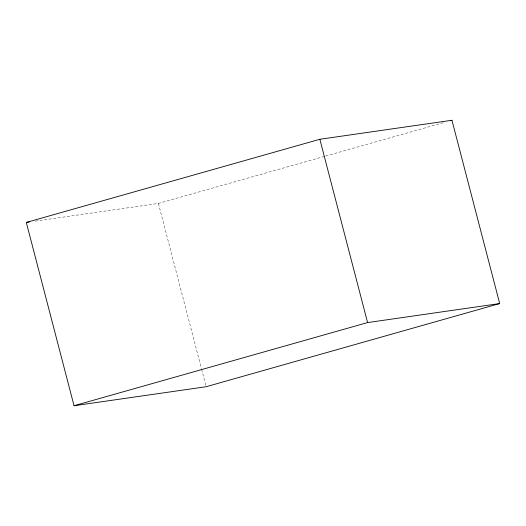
<?xml version="1.0" encoding="UTF-8"?>
<svg xmlns="http://www.w3.org/2000/svg" width="526" height="526" viewBox="0 0 526 526"><rect width="100%" height="100%" fill="white"/><g stroke="black" fill="none" stroke-linecap="round" stroke-linejoin="round"><path stroke-width="0.39" stroke-dasharray="2.63 1.97" d="M35.216 221.157L158.405 203.424L324.91 156.261M325.699 156.038L444.851 122.282M158.405 203.424L201.399 368.47M201.603 369.265L205.738 385.131"/><path stroke-width="0.79" d="M26.3 222.439L319.847 139.278L451.959 120.27L499.7 303.561L206.153 386.722L74.041 405.73L26.3 222.439L29.541 221.972M450.374 120.717L451.959 120.27M74.041 405.73L367.595 322.576L499.7 303.561M319.847 139.278L367.595 322.576"/></g></svg>
